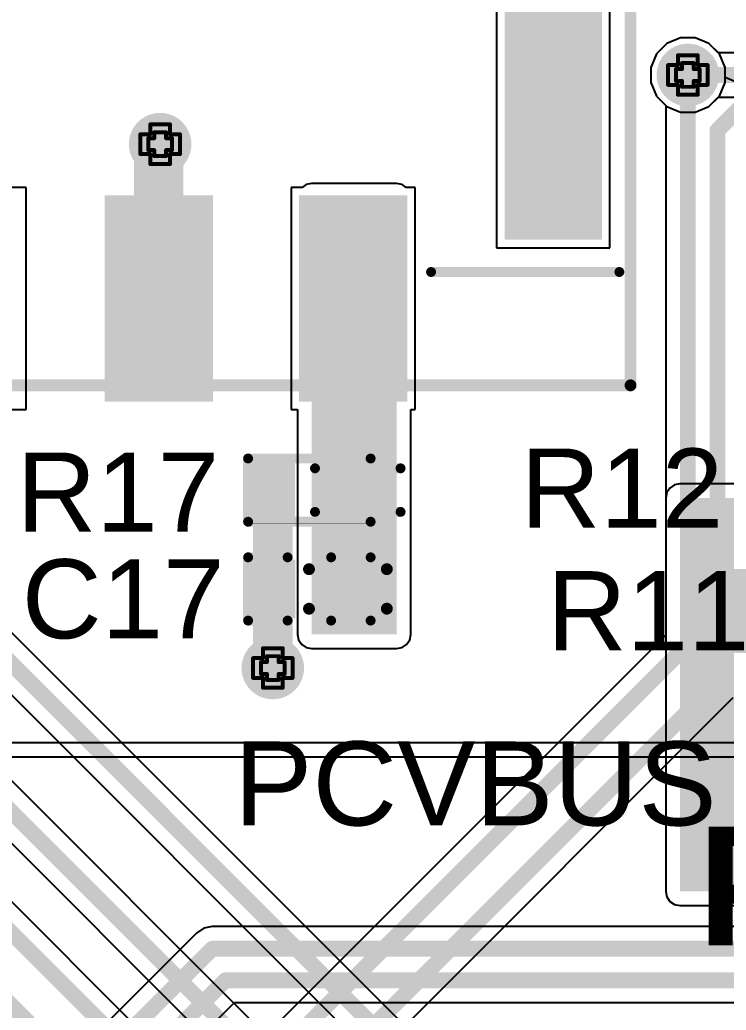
# Model space of a CAD drawing. Header units: inches. Extents: x -0.1 to 17.9, y -0.8 to 4.8.
# Drawn here: x 2.579 to 2.936, y 3.417 to 3.918 of the extents above; entities that cross this region are included whole.
import ezdxf

# ---------------------------------------------------------------- set-up
doc = ezdxf.new("R2010")
doc.units = ezdxf.units.IN
doc.header["$MEASUREMENT"] = 0
for name, color, linetype in [('Bottom Layer 1', 5, 'Continuous'), ('Bottom Solder', 6, 'Continuous'), ('Drill Drawing', 1, 'Continuous'), ('GND+Signal', 16, 'Continuous'), ('Pad Holes', 156, 'Continuous'), ('PWR+Signal', 76, 'Continuous'), ('Top 3D Body', 56, 'Continuous'), ('Top Layer 1', 1, 'Continuous'), ('Top Overlay', 2, 'Continuous'), ('Top Paste', 8, 'Continuous'), ('Top Solder', 216, 'Continuous'), ('Via Holes', 16, 'Continuous')]:
    doc.layers.add(name, color=color, linetype=linetype)
doc.styles.add('Arial', font='', dxfattribs={"height": 0.2})
doc.styles.add('Arial_Bold', font='', dxfattribs={"height": 0.2})
doc.styles.get('Arial').set_extended_font_data('Arial')
doc.styles.get('Arial_Bold').set_extended_font_data('Arial', bold=True)

# ---------------------------------------------------------------- blocks, each defined once
blk = doc.blocks.new('R___0402_145')
at = {"layer": 'Top Layer 1'}
for points in [[(-0.0275, -0.0125), (-0.0275, 0.0125), (-0.0095, 0.0125), (-0.0095, -0.0125)], [(0.0095, -0.0125), (0.0095, 0.0125), (0.0275, 0.0125), (0.0275, -0.0125)]]:
    blk.add_hatch(color=1, dxfattribs=at).paths.add_polyline_path(points)
at = {"layer": 'Top Paste'}
for points in [[(-0.0275, -0.0125), (-0.0275, 0.0125), (-0.0095, 0.0125), (-0.0095, -0.0125)], [(0.0095, -0.0125), (0.0095, 0.0125), (0.0275, 0.0125), (0.0275, -0.0125)]]:
    blk.add_hatch(color=8, dxfattribs=at).paths.add_polyline_path(points)
at = {"layer": 'Top Solder'}
for points in [[(-0.02966, -0.01467), (-0.02966, 0.01467), (-0.00733, 0.01467), (-0.00733, -0.01467)], [(0.00734, -0.01467), (0.00734, 0.01467), (0.02967, 0.01467), (0.02967, -0.01467)]]:
    blk.add_hatch(color=216, dxfattribs=at).paths.add_polyline_path(points)
at = {"layer": 'Top Overlay'}
for points in [[(-0.031, -0.016, 0.005, 0.005, 0), (-0.031, 0.016, 0.005, 0.005, 0)], [(-0.031, 0.016, 0.005, 0.005, 0), (0.031, 0.016, 0.005, 0.005, 0)], [(0.031, -0.016, 0.005, 0.005, 0), (0.031, 0.016, 0.005, 0.005, 0)], [(-0.031, -0.016, 0.005, 0.005, 0), (0.031, -0.016, 0.005, 0.005, 0)], [(-0.032, -0.017, 0.000127, 0.000127, 0), (0.032, -0.017, 0.000127, 0.000127, 0)]]:
    blk.add_lwpolyline(points, format="xyseb", dxfattribs=at)
for points in [[(-0.03225, 0.016, 0.0025, 0.0025, 1), (-0.02975, 0.016, 0.0025, 0.0025, 1)], [(-0.03225, 0.016, 0.0025, 0.0025, 1), (-0.02975, 0.016, 0.0025, 0.0025, 1)], [(0.02975, 0.016, 0.0025, 0.0025, 1), (0.03225, 0.016, 0.0025, 0.0025, 1)], [(0.02975, 0.016, 0.0025, 0.0025, 1), (0.03225, 0.016, 0.0025, 0.0025, 1)], [(-0.03225, -0.016, 0.0025, 0.0025, 1), (-0.02975, -0.016, 0.0025, 0.0025, 1)], [(-0.03225, -0.016, 0.0025, 0.0025, 1), (-0.02975, -0.016, 0.0025, 0.0025, 1)], [(0.02975, -0.016, 0.0025, 0.0025, 1), (0.03225, -0.016, 0.0025, 0.0025, 1)], [(0.02975, -0.016, 0.0025, 0.0025, 1), (0.03225, -0.016, 0.0025, 0.0025, 1)], [(-0.03203, -0.017, 0.0000635, 0.0000635, 1), (-0.03197, -0.017, 0.0000635, 0.0000635, 1)], [(0.03197, -0.017, 0.0000635, 0.0000635, 1), (0.03203, -0.017, 0.0000635, 0.0000635, 1)]]:
    blk.add_lwpolyline(points, format="xyseb", close=True, dxfattribs=at)
blk = doc.blocks.new('1054301305_198')
at = {"layer": 'Top Layer 1'}
for points in [[(-0.20945, 0.14626), (-0.16063, 0.14626), (-0.16063, 0.04784), (-0.20945, 0.04784)], [(-0.11102, 0.14626), (-0.0622, 0.14626), (-0.0622, 0.04784), (-0.11102, 0.04784)], [(-0.30788, 0.06437), (-0.26457, 0.06437), (-0.26457, -0.25847), (-0.30788, -0.25847)]]:
    blk.add_hatch(color=1, dxfattribs=at).paths.add_polyline_path(points)
at = {"layer": 'Top Paste'}
for points in [[(-0.20945, 0.14626), (-0.16063, 0.14626), (-0.16063, 0.04784), (-0.20945, 0.04784)], [(-0.11102, 0.14626), (-0.0622, 0.14626), (-0.0622, 0.04784), (-0.11102, 0.04784)], [(-0.30788, 0.06437), (-0.26457, 0.06437), (-0.26457, -0.25847), (-0.30788, -0.25847)]]:
    blk.add_hatch(color=8, dxfattribs=at).paths.add_polyline_path(points)
at = {"layer": 'Top Solder'}
for points in [[(-0.21245, 0.14926), (-0.15763, 0.14926), (-0.15763, 0.04484), (-0.21245, 0.04484)], [(-0.11402, 0.14926), (-0.0592, 0.14926), (-0.0592, 0.04484), (-0.11402, 0.04484)], [(-0.31088, 0.06737), (-0.26157, 0.06737), (-0.26157, -0.26147), (-0.31088, -0.26147)]]:
    blk.add_hatch(color=216, dxfattribs=at).paths.add_polyline_path(points)
at = {"layer": 'Top Overlay'}
blk.add_lwpolyline([(-0.22441, 0.08366, 0.005, 0.005, 0), (-0.31969, 0.08366, 0.005, 0.005, 0)], format="xyseb", dxfattribs=at)
for points in [[(-0.32094, 0.08366, 0.0025, 0.0025, 1), (-0.31844, 0.08366, 0.0025, 0.0025, 1)], [(-0.22566, 0.08366, 0.0025, 0.0025, 1), (-0.22316, 0.08366, 0.0025, 0.0025, 1)]]:
    blk.add_lwpolyline(points, format="xyseb", close=True, dxfattribs=at)
blk = doc.blocks.new('C___0402_231')
at = {"layer": 'Top Layer 1'}
for points in [[(-0.0275, -0.0125), (-0.0275, 0.0125), (-0.0095, 0.0125), (-0.0095, -0.0125)], [(0.0095, -0.0125), (0.0095, 0.0125), (0.0275, 0.0125), (0.0275, -0.0125)]]:
    blk.add_hatch(color=1, dxfattribs=at).paths.add_polyline_path(points)
at = {"layer": 'Top Paste'}
for points in [[(-0.0275, -0.0125), (-0.0275, 0.0125), (-0.0095, 0.0125), (-0.0095, -0.0125)], [(0.0095, -0.0125), (0.0095, 0.0125), (0.0275, 0.0125), (0.0275, -0.0125)]]:
    blk.add_hatch(color=8, dxfattribs=at).paths.add_polyline_path(points)
at = {"layer": 'Top Solder'}
for points in [[(-0.02986, -0.01486), (-0.02986, 0.01486), (-0.00714, 0.01486), (-0.00714, -0.01486)], [(0.00714, -0.01486), (0.00714, 0.01486), (0.02986, 0.01486), (0.02986, -0.01486)]]:
    blk.add_hatch(color=216, dxfattribs=at).paths.add_polyline_path(points)
at = {"layer": 'Top Overlay'}
for points in [[(-0.031, 0.016, 0.005, 0.005, 0), (-0.011, 0.016, 0.005, 0.005, 0)], [(-0.031, -0.016, 0.005, 0.005, 0), (-0.031, 0.016, 0.005, 0.005, 0)], [(0.011, 0.016, 0.005, 0.005, 0), (0.031, 0.016, 0.005, 0.005, 0)], [(0.031, -0.016, 0.005, 0.005, 0), (0.031, 0.016, 0.005, 0.005, 0)], [(-0.031, -0.016, 0.005, 0.005, 0), (-0.011, -0.016, 0.005, 0.005, 0)], [(0.011, -0.016, 0.005, 0.005, 0), (0.031, -0.016, 0.005, 0.005, 0)]]:
    blk.add_lwpolyline(points, format="xyseb", dxfattribs=at)
for points in [[(-0.03225, 0.016, 0.0025, 0.0025, 1), (-0.02975, 0.016, 0.0025, 0.0025, 1)], [(-0.03225, 0.016, 0.0025, 0.0025, 1), (-0.02975, 0.016, 0.0025, 0.0025, 1)], [(-0.01225, 0.016, 0.0025, 0.0025, 1), (-0.00975, 0.016, 0.0025, 0.0025, 1)], [(0.00975, 0.016, 0.0025, 0.0025, 1), (0.01225, 0.016, 0.0025, 0.0025, 1)], [(0.02975, 0.016, 0.0025, 0.0025, 1), (0.03225, 0.016, 0.0025, 0.0025, 1)], [(0.02975, 0.016, 0.0025, 0.0025, 1), (0.03225, 0.016, 0.0025, 0.0025, 1)], [(-0.03225, -0.016, 0.0025, 0.0025, 1), (-0.02975, -0.016, 0.0025, 0.0025, 1)], [(-0.03225, -0.016, 0.0025, 0.0025, 1), (-0.02975, -0.016, 0.0025, 0.0025, 1)], [(-0.01225, -0.016, 0.0025, 0.0025, 1), (-0.00975, -0.016, 0.0025, 0.0025, 1)], [(0.00975, -0.016, 0.0025, 0.0025, 1), (0.01225, -0.016, 0.0025, 0.0025, 1)], [(0.02975, -0.016, 0.0025, 0.0025, 1), (0.03225, -0.016, 0.0025, 0.0025, 1)], [(0.02975, -0.016, 0.0025, 0.0025, 1), (0.03225, -0.016, 0.0025, 0.0025, 1)]]:
    blk.add_lwpolyline(points, format="xyseb", close=True, dxfattribs=at)

msp = doc.modelspace()

# ---------------------------------------------------------------- hatches: boundary and pattern name
at = {"layer": 'Bottom Layer 1'}
h = msp.add_hatch(color=5, dxfattribs=at)
edge = h.paths.add_edge_path()
edge.add_arc((2.917, 3.89), 0.01181, 0, 360)
h = msp.add_hatch(color=5, dxfattribs=at)
edge = h.paths.add_edge_path()
edge.add_arc((2.65, 3.855), 0.01181, 0, 360)
msp.add_hatch(color=5, dxfattribs=at).paths.add_polyline_path([(2.913, 3.477), (3.194, 3.477), (3.194, 3.676), (2.913, 3.676)])
h = msp.add_hatch(color=5, dxfattribs=at)
edge = h.paths.add_edge_path()
edge.add_arc((2.707, 3.59), 0.01181, 0, 360)
at = {"layer": 'Bottom Solder'}
h = msp.add_hatch(color=6, dxfattribs=at)
edge = h.paths.add_edge_path()
edge.add_arc((2.917, 3.89), 0.01581, 0, 360)
h = msp.add_hatch(color=6, dxfattribs=at)
edge = h.paths.add_edge_path()
edge.add_arc((2.65, 3.855), 0.01581, 0, 360)
h = msp.add_hatch(color=6, dxfattribs=at)
edge = h.paths.add_edge_path()
edge.add_arc((2.707, 3.59), 0.01581, 0, 360)
at = {"layer": 'GND+Signal'}
h = msp.add_hatch(color=16, dxfattribs=at)
edge = h.paths.add_edge_path()
edge.add_arc((2.917, 3.89), 0.01181, 0, 360)
h = msp.add_hatch(color=16, dxfattribs=at)
edge = h.paths.add_edge_path()
edge.add_arc((2.65, 3.855), 0.01181, 0, 360)
h = msp.add_hatch(color=16, dxfattribs=at)
edge = h.paths.add_edge_path()
edge.add_arc((2.707, 3.59), 0.01181, 0, 360)
at = {"layer": 'Pad Holes'}
h = msp.add_hatch(color=7, dxfattribs=at)
edge = h.paths.add_edge_path()
edge.add_arc((2.888, 3.733), 0.0015, 0, 360)
h = msp.add_hatch(color=7, dxfattribs=at)
edge = h.paths.add_edge_path()
edge.add_arc((2.888, 3.733), 0.0015, 0, 360)
h = msp.add_hatch(color=7, dxfattribs=at)
edge = h.paths.add_edge_path()
edge.add_arc((2.72835, 3.69102), 0.00125, 0, 360)
h = msp.add_hatch(color=7, dxfattribs=at)
edge = h.paths.add_edge_path()
edge.add_arc((2.77165, 3.69102), 0.00125, 0, 360)
h = msp.add_hatch(color=7, dxfattribs=at)
edge = h.paths.add_edge_path()
edge.add_arc((2.72835, 3.66898), 0.00125, 0, 360)
h = msp.add_hatch(color=7, dxfattribs=at)
edge = h.paths.add_edge_path()
edge.add_arc((2.77165, 3.66898), 0.00125, 0, 360)
h = msp.add_hatch(color=7, dxfattribs=at)
edge = h.paths.add_edge_path()
edge.add_arc((2.72531, 3.64), 0.0015, 0, 360)
h = msp.add_hatch(color=7, dxfattribs=at)
edge = h.paths.add_edge_path()
edge.add_arc((2.76469, 3.64), 0.0015, 0, 360)
h = msp.add_hatch(color=7, dxfattribs=at)
edge = h.paths.add_edge_path()
edge.add_arc((2.72531, 3.62), 0.0015, 0, 360)
h = msp.add_hatch(color=7, dxfattribs=at)
edge = h.paths.add_edge_path()
edge.add_arc((2.76469, 3.62), 0.0015, 0, 360)
at = {"layer": 'PWR+Signal'}
h = msp.add_hatch(color=76, dxfattribs=at)
edge = h.paths.add_edge_path()
edge.add_arc((2.917, 3.89), 0.01181, 0, 360)
h = msp.add_hatch(color=76, dxfattribs=at)
edge = h.paths.add_edge_path()
edge.add_arc((2.65, 3.855), 0.01181, 0, 360)
h = msp.add_hatch(color=76, dxfattribs=at)
edge = h.paths.add_edge_path()
edge.add_arc((2.707, 3.59), 0.01181, 0, 360)
at = {"layer": 'Top 3D Body'}
h = msp.add_hatch(color=56, dxfattribs=at)
edge = h.paths.add_edge_path()
edge.add_arc((2.888, 3.733), 0.0015, 0, 360)
h = msp.add_hatch(color=56, dxfattribs=at)
edge = h.paths.add_edge_path()
edge.add_arc((2.888, 3.733), 0.0015, 0, 360)
h = msp.add_hatch(color=56, dxfattribs=at)
edge = h.paths.add_edge_path()
edge.add_arc((2.72835, 3.69102), 0.00125, 0, 360)
h = msp.add_hatch(color=56, dxfattribs=at)
edge = h.paths.add_edge_path()
edge.add_arc((2.77165, 3.69102), 0.00125, 0, 360)
h = msp.add_hatch(color=56, dxfattribs=at)
edge = h.paths.add_edge_path()
edge.add_arc((2.72835, 3.66898), 0.00125, 0, 360)
h = msp.add_hatch(color=56, dxfattribs=at)
edge = h.paths.add_edge_path()
edge.add_arc((2.77165, 3.66898), 0.00125, 0, 360)
h = msp.add_hatch(color=56, dxfattribs=at)
edge = h.paths.add_edge_path()
edge.add_arc((2.72531, 3.64), 0.0015, 0, 360)
h = msp.add_hatch(color=56, dxfattribs=at)
edge = h.paths.add_edge_path()
edge.add_arc((2.76469, 3.64), 0.0015, 0, 360)
h = msp.add_hatch(color=56, dxfattribs=at)
edge = h.paths.add_edge_path()
edge.add_arc((2.72531, 3.62), 0.0015, 0, 360)
h = msp.add_hatch(color=56, dxfattribs=at)
edge = h.paths.add_edge_path()
edge.add_arc((2.76469, 3.62), 0.0015, 0, 360)
at = {"layer": 'Top Layer 1'}
h = msp.add_hatch(color=1, dxfattribs=at)
edge = h.paths.add_edge_path()
edge.add_arc((2.917, 3.89), 0.01181, 0, 360)
h = msp.add_hatch(color=1, dxfattribs=at)
edge = h.paths.add_edge_path()
edge.add_arc((2.65, 3.855), 0.01181, 0, 360)
msp.add_hatch(color=1, dxfattribs=at).paths.add_polyline_path([(2.72666, 3.607), (2.76966, 3.607), (2.76966, 3.828), (2.72666, 3.828)])
h = msp.add_hatch(color=1, dxfattribs=at)
edge = h.paths.add_edge_path()
edge.add_arc((2.707, 3.59), 0.01181, 0, 360)
at = {"layer": 'Top Solder'}
h = msp.add_hatch(color=216, dxfattribs=at)
edge = h.paths.add_edge_path()
edge.add_arc((2.65, 3.855), 0.01581, 0, 360)
h = msp.add_hatch(color=216, dxfattribs=at)
edge = h.paths.add_edge_path()
edge.add_arc((2.707, 3.59), 0.01581, 0, 360)
at = {"layer": 'Via Holes'}
h = msp.add_hatch(color=7, dxfattribs=at)
edge = h.paths.add_edge_path()
edge.add_arc((2.917, 3.89), 0.00591, 0, 360)
h = msp.add_hatch(color=7, dxfattribs=at)
edge = h.paths.add_edge_path()
edge.add_arc((2.65, 3.855), 0.00591, 0, 360)
h = msp.add_hatch(color=7, dxfattribs=at)
edge = h.paths.add_edge_path()
edge.add_arc((2.707, 3.59), 0.00591, 0, 360)

# ---------------------------------------------------------------- linework, layer by layer
at = {"layer": 'Bottom Layer 1'}
for p, q in [((2.91326, 3.90881), (2.90634, 3.90595)), ((2.92074, 3.90881), (2.91326, 3.90881)), ((2.92766, 3.90595), (2.92074, 3.90881)), ((2.90634, 3.90595), (2.90105, 3.90066)), ((2.93239, 3.90122), (2.92766, 3.90595)), ((2.90105, 3.90066), (2.89819, 3.89374)), ((3.10435, 3.90122), (2.93239, 3.90122)), ((2.89819, 3.89374), (2.89819, 3.88626)), ((2.89819, 3.88626), (2.90105, 3.87934)), ((2.90105, 3.87934), (2.90634, 3.87405)), ((2.92766, 3.87405), (2.93239, 3.87878)), ((2.93239, 3.87878), (3.109, 3.87878)), ((2.90634, 3.87405), (2.91326, 3.87119)), ((2.92074, 3.87119), (2.92766, 3.87405)), ((2.91326, 3.87119), (2.92074, 3.87119)), ((2.91027, 3.68259), (2.90795, 3.68105)), ((2.913, 3.68314), (2.91027, 3.68259)), ((3.194, 3.68314), (2.913, 3.68314)), ((2.90641, 3.67873), (2.90586, 3.676)), ((2.90795, 3.68105), (2.90641, 3.67873)), ((2.90586, 3.676), (2.90586, 3.477)), ((2.90586, 3.477), (2.90641, 3.47427)), ((2.90641, 3.47427), (2.90795, 3.47195)), ((2.90795, 3.47195), (2.91027, 3.47041)), ((2.91027, 3.47041), (2.913, 3.46986)), ((2.913, 3.46986), (3.19372, 3.46986)), ((2.67208, 3.45836), (2.66844, 3.45593)), ((2.67637, 3.45922), (2.67208, 3.45836)), ((3.19014, 3.45922), (2.67637, 3.45922)), ((2.66844, 3.45593), (2.57973, 3.36722)), ((2.66844, 3.45593), (2.66844, 3.45593)), ((2.59893, 3.33207), (2.68765, 3.42078)), ((2.68765, 3.42078), (3.19304, 3.42078))]:
    msp.add_line(p, q, dxfattribs=at)
for points in [[(2.917, 3.89, 0.008, 0.008, 0), (3.109, 3.89, 0.008, 0.008, 0)], [(2.58437, 3.356, 0.008, 0.008, 0), (2.67637, 3.448, 0.008, 0.008, 0)], [(2.67637, 3.448, 0.008, 0.008, 0), (3.19479, 3.448, 0.008, 0.008, 0)], [(2.591, 3.34, 0.008, 0.008, 0), (2.683, 3.432, 0.008, 0.008, 0)], [(2.683, 3.432, 0.008, 0.008, 0), (3.2, 3.432, 0.008, 0.008, 0)]]:
    msp.add_lwpolyline(points, format="xyseb", dxfattribs=at)
for points in [[(2.915, 3.89, 0.004, 0.004, 1), (2.919, 3.89, 0.004, 0.004, 1)], [(2.67437, 3.448, 0.004, 0.004, 1), (2.67837, 3.448, 0.004, 0.004, 1)], [(2.67437, 3.448, 0.004, 0.004, 1), (2.67837, 3.448, 0.004, 0.004, 1)], [(2.681, 3.432, 0.004, 0.004, 1), (2.685, 3.432, 0.004, 0.004, 1)], [(2.681, 3.432, 0.004, 0.004, 1), (2.685, 3.432, 0.004, 0.004, 1)]]:
    msp.add_lwpolyline(points, format="xyseb", close=True, dxfattribs=at)
at = {"layer": 'Drill Drawing'}
for points in [[(2.912, 3.895, 0.002, 0.002, 0), (2.912, 3.9, 0.002, 0.002, 0)], [(2.912, 3.9, 0.002, 0.002, 0), (2.922, 3.9, 0.002, 0.002, 0)], [(2.922, 3.895, 0.002, 0.002, 0), (2.922, 3.9, 0.002, 0.002, 0)], [(2.907, 3.885, 0.002, 0.002, 0), (2.907, 3.895, 0.002, 0.002, 0)], [(2.907, 3.895, 0.002, 0.002, 0), (2.912, 3.895, 0.002, 0.002, 0)], [(2.911, 3.887, 0.002, 0.002, 0), (2.911, 3.893, 0.002, 0.002, 0)], [(2.911, 3.893, 0.002, 0.002, 0), (2.914, 3.893, 0.002, 0.002, 0)], [(2.914, 3.893, 0.002, 0.002, 0), (2.914, 3.896, 0.002, 0.002, 0)], [(2.914, 3.896, 0.002, 0.002, 0), (2.92, 3.896, 0.002, 0.002, 0)], [(2.92, 3.893, 0.002, 0.002, 0), (2.92, 3.896, 0.002, 0.002, 0)], [(2.92, 3.893, 0.002, 0.002, 0), (2.923, 3.893, 0.002, 0.002, 0)], [(2.922, 3.895, 0.002, 0.002, 0), (2.927, 3.895, 0.002, 0.002, 0)], [(2.923, 3.887, 0.002, 0.002, 0), (2.923, 3.893, 0.002, 0.002, 0)], [(2.927, 3.885, 0.002, 0.002, 0), (2.927, 3.895, 0.002, 0.002, 0)], [(2.911, 3.887, 0.002, 0.002, 0), (2.914, 3.887, 0.002, 0.002, 0)], [(2.914, 3.884, 0.002, 0.002, 0), (2.914, 3.887, 0.002, 0.002, 0)], [(2.92, 3.887, 0.002, 0.002, 0), (2.923, 3.887, 0.002, 0.002, 0)], [(2.92, 3.884, 0.002, 0.002, 0), (2.92, 3.887, 0.002, 0.002, 0)], [(2.907, 3.885, 0.002, 0.002, 0), (2.912, 3.885, 0.002, 0.002, 0)], [(2.912, 3.88, 0.002, 0.002, 0), (2.912, 3.885, 0.002, 0.002, 0)], [(2.914, 3.884, 0.002, 0.002, 0), (2.92, 3.884, 0.002, 0.002, 0)], [(2.922, 3.885, 0.002, 0.002, 0), (2.927, 3.885, 0.002, 0.002, 0)], [(2.922, 3.88, 0.002, 0.002, 0), (2.922, 3.885, 0.002, 0.002, 0)], [(2.912, 3.88, 0.002, 0.002, 0), (2.922, 3.88, 0.002, 0.002, 0)], [(2.645, 3.86, 0.002, 0.002, 0), (2.645, 3.865, 0.002, 0.002, 0)], [(2.645, 3.865, 0.002, 0.002, 0), (2.655, 3.865, 0.002, 0.002, 0)], [(2.655, 3.86, 0.002, 0.002, 0), (2.655, 3.865, 0.002, 0.002, 0)], [(2.64, 3.85, 0.002, 0.002, 0), (2.64, 3.86, 0.002, 0.002, 0)], [(2.64, 3.86, 0.002, 0.002, 0), (2.645, 3.86, 0.002, 0.002, 0)], [(2.644, 3.852, 0.002, 0.002, 0), (2.644, 3.858, 0.002, 0.002, 0)], [(2.644, 3.858, 0.002, 0.002, 0), (2.647, 3.858, 0.002, 0.002, 0)], [(2.647, 3.858, 0.002, 0.002, 0), (2.647, 3.861, 0.002, 0.002, 0)], [(2.647, 3.861, 0.002, 0.002, 0), (2.653, 3.861, 0.002, 0.002, 0)], [(2.653, 3.858, 0.002, 0.002, 0), (2.653, 3.861, 0.002, 0.002, 0)], [(2.653, 3.858, 0.002, 0.002, 0), (2.656, 3.858, 0.002, 0.002, 0)], [(2.655, 3.86, 0.002, 0.002, 0), (2.66, 3.86, 0.002, 0.002, 0)], [(2.656, 3.852, 0.002, 0.002, 0), (2.656, 3.858, 0.002, 0.002, 0)], [(2.66, 3.85, 0.002, 0.002, 0), (2.66, 3.86, 0.002, 0.002, 0)], [(2.644, 3.852, 0.002, 0.002, 0), (2.647, 3.852, 0.002, 0.002, 0)], [(2.647, 3.849, 0.002, 0.002, 0), (2.647, 3.852, 0.002, 0.002, 0)], [(2.653, 3.852, 0.002, 0.002, 0), (2.656, 3.852, 0.002, 0.002, 0)], [(2.653, 3.849, 0.002, 0.002, 0), (2.653, 3.852, 0.002, 0.002, 0)], [(2.64, 3.85, 0.002, 0.002, 0), (2.645, 3.85, 0.002, 0.002, 0)], [(2.645, 3.845, 0.002, 0.002, 0), (2.645, 3.85, 0.002, 0.002, 0)], [(2.647, 3.849, 0.002, 0.002, 0), (2.653, 3.849, 0.002, 0.002, 0)], [(2.655, 3.85, 0.002, 0.002, 0), (2.66, 3.85, 0.002, 0.002, 0)], [(2.655, 3.845, 0.002, 0.002, 0), (2.655, 3.85, 0.002, 0.002, 0)], [(2.645, 3.845, 0.002, 0.002, 0), (2.655, 3.845, 0.002, 0.002, 0)], [(2.702, 3.595, 0.002, 0.002, 0), (2.702, 3.6, 0.002, 0.002, 0)], [(2.702, 3.6, 0.002, 0.002, 0), (2.712, 3.6, 0.002, 0.002, 0)], [(2.712, 3.595, 0.002, 0.002, 0), (2.712, 3.6, 0.002, 0.002, 0)], [(2.697, 3.585, 0.002, 0.002, 0), (2.697, 3.595, 0.002, 0.002, 0)], [(2.697, 3.595, 0.002, 0.002, 0), (2.702, 3.595, 0.002, 0.002, 0)], [(2.701, 3.587, 0.002, 0.002, 0), (2.701, 3.593, 0.002, 0.002, 0)], [(2.701, 3.593, 0.002, 0.002, 0), (2.704, 3.593, 0.002, 0.002, 0)], [(2.704, 3.593, 0.002, 0.002, 0), (2.704, 3.596, 0.002, 0.002, 0)], [(2.704, 3.596, 0.002, 0.002, 0), (2.71, 3.596, 0.002, 0.002, 0)], [(2.71, 3.593, 0.002, 0.002, 0), (2.71, 3.596, 0.002, 0.002, 0)], [(2.71, 3.593, 0.002, 0.002, 0), (2.713, 3.593, 0.002, 0.002, 0)], [(2.712, 3.595, 0.002, 0.002, 0), (2.717, 3.595, 0.002, 0.002, 0)], [(2.713, 3.587, 0.002, 0.002, 0), (2.713, 3.593, 0.002, 0.002, 0)], [(2.717, 3.585, 0.002, 0.002, 0), (2.717, 3.595, 0.002, 0.002, 0)], [(2.701, 3.587, 0.002, 0.002, 0), (2.704, 3.587, 0.002, 0.002, 0)], [(2.704, 3.584, 0.002, 0.002, 0), (2.704, 3.587, 0.002, 0.002, 0)], [(2.71, 3.587, 0.002, 0.002, 0), (2.713, 3.587, 0.002, 0.002, 0)], [(2.71, 3.584, 0.002, 0.002, 0), (2.71, 3.587, 0.002, 0.002, 0)], [(2.697, 3.585, 0.002, 0.002, 0), (2.702, 3.585, 0.002, 0.002, 0)], [(2.702, 3.58, 0.002, 0.002, 0), (2.702, 3.585, 0.002, 0.002, 0)], [(2.704, 3.584, 0.002, 0.002, 0), (2.71, 3.584, 0.002, 0.002, 0)], [(2.712, 3.585, 0.002, 0.002, 0), (2.717, 3.585, 0.002, 0.002, 0)], [(2.712, 3.58, 0.002, 0.002, 0), (2.712, 3.585, 0.002, 0.002, 0)], [(2.702, 3.58, 0.002, 0.002, 0), (2.712, 3.58, 0.002, 0.002, 0)]]:
    msp.add_lwpolyline(points, format="xyseb", dxfattribs=at)
for points in [[(2.9115, 3.9, 0.001, 0.001, 1), (2.9125, 3.9, 0.001, 0.001, 1)], [(2.9115, 3.9, 0.001, 0.001, 1), (2.9125, 3.9, 0.001, 0.001, 1)], [(2.9215, 3.9, 0.001, 0.001, 1), (2.9225, 3.9, 0.001, 0.001, 1)], [(2.9215, 3.9, 0.001, 0.001, 1), (2.9225, 3.9, 0.001, 0.001, 1)], [(2.9065, 3.895, 0.001, 0.001, 1), (2.9075, 3.895, 0.001, 0.001, 1)], [(2.9065, 3.895, 0.001, 0.001, 1), (2.9075, 3.895, 0.001, 0.001, 1)], [(2.9105, 3.893, 0.001, 0.001, 1), (2.9115, 3.893, 0.001, 0.001, 1)], [(2.9105, 3.893, 0.001, 0.001, 1), (2.9115, 3.893, 0.001, 0.001, 1)], [(2.9115, 3.895, 0.001, 0.001, 1), (2.9125, 3.895, 0.001, 0.001, 1)], [(2.9115, 3.895, 0.001, 0.001, 1), (2.9125, 3.895, 0.001, 0.001, 1)], [(2.9135, 3.896, 0.001, 0.001, 1), (2.9145, 3.896, 0.001, 0.001, 1)], [(2.9135, 3.896, 0.001, 0.001, 1), (2.9145, 3.896, 0.001, 0.001, 1)], [(2.9135, 3.893, 0.001, 0.001, 1), (2.9145, 3.893, 0.001, 0.001, 1)], [(2.9135, 3.893, 0.001, 0.001, 1), (2.9145, 3.893, 0.001, 0.001, 1)], [(2.9195, 3.896, 0.001, 0.001, 1), (2.9205, 3.896, 0.001, 0.001, 1)], [(2.9195, 3.896, 0.001, 0.001, 1), (2.9205, 3.896, 0.001, 0.001, 1)], [(2.9195, 3.893, 0.001, 0.001, 1), (2.9205, 3.893, 0.001, 0.001, 1)], [(2.9195, 3.893, 0.001, 0.001, 1), (2.9205, 3.893, 0.001, 0.001, 1)], [(2.9215, 3.895, 0.001, 0.001, 1), (2.9225, 3.895, 0.001, 0.001, 1)], [(2.9215, 3.895, 0.001, 0.001, 1), (2.9225, 3.895, 0.001, 0.001, 1)], [(2.9225, 3.893, 0.001, 0.001, 1), (2.9235, 3.893, 0.001, 0.001, 1)], [(2.9225, 3.893, 0.001, 0.001, 1), (2.9235, 3.893, 0.001, 0.001, 1)], [(2.9265, 3.895, 0.001, 0.001, 1), (2.9275, 3.895, 0.001, 0.001, 1)], [(2.9265, 3.895, 0.001, 0.001, 1), (2.9275, 3.895, 0.001, 0.001, 1)], [(2.9105, 3.887, 0.001, 0.001, 1), (2.9115, 3.887, 0.001, 0.001, 1)], [(2.9105, 3.887, 0.001, 0.001, 1), (2.9115, 3.887, 0.001, 0.001, 1)], [(2.9135, 3.887, 0.001, 0.001, 1), (2.9145, 3.887, 0.001, 0.001, 1)], [(2.9135, 3.887, 0.001, 0.001, 1), (2.9145, 3.887, 0.001, 0.001, 1)], [(2.9195, 3.887, 0.001, 0.001, 1), (2.9205, 3.887, 0.001, 0.001, 1)], [(2.9195, 3.887, 0.001, 0.001, 1), (2.9205, 3.887, 0.001, 0.001, 1)], [(2.9225, 3.887, 0.001, 0.001, 1), (2.9235, 3.887, 0.001, 0.001, 1)], [(2.9225, 3.887, 0.001, 0.001, 1), (2.9235, 3.887, 0.001, 0.001, 1)], [(2.9065, 3.885, 0.001, 0.001, 1), (2.9075, 3.885, 0.001, 0.001, 1)], [(2.9065, 3.885, 0.001, 0.001, 1), (2.9075, 3.885, 0.001, 0.001, 1)], [(2.9115, 3.885, 0.001, 0.001, 1), (2.9125, 3.885, 0.001, 0.001, 1)], [(2.9115, 3.885, 0.001, 0.001, 1), (2.9125, 3.885, 0.001, 0.001, 1)], [(2.9135, 3.884, 0.001, 0.001, 1), (2.9145, 3.884, 0.001, 0.001, 1)], [(2.9135, 3.884, 0.001, 0.001, 1), (2.9145, 3.884, 0.001, 0.001, 1)], [(2.9195, 3.884, 0.001, 0.001, 1), (2.9205, 3.884, 0.001, 0.001, 1)], [(2.9195, 3.884, 0.001, 0.001, 1), (2.9205, 3.884, 0.001, 0.001, 1)], [(2.9215, 3.885, 0.001, 0.001, 1), (2.9225, 3.885, 0.001, 0.001, 1)], [(2.9215, 3.885, 0.001, 0.001, 1), (2.9225, 3.885, 0.001, 0.001, 1)], [(2.9265, 3.885, 0.001, 0.001, 1), (2.9275, 3.885, 0.001, 0.001, 1)], [(2.9265, 3.885, 0.001, 0.001, 1), (2.9275, 3.885, 0.001, 0.001, 1)], [(2.9115, 3.88, 0.001, 0.001, 1), (2.9125, 3.88, 0.001, 0.001, 1)], [(2.9115, 3.88, 0.001, 0.001, 1), (2.9125, 3.88, 0.001, 0.001, 1)], [(2.9215, 3.88, 0.001, 0.001, 1), (2.9225, 3.88, 0.001, 0.001, 1)], [(2.9215, 3.88, 0.001, 0.001, 1), (2.9225, 3.88, 0.001, 0.001, 1)], [(2.6445, 3.865, 0.001, 0.001, 1), (2.6455, 3.865, 0.001, 0.001, 1)], [(2.6445, 3.865, 0.001, 0.001, 1), (2.6455, 3.865, 0.001, 0.001, 1)], [(2.6545, 3.865, 0.001, 0.001, 1), (2.6555, 3.865, 0.001, 0.001, 1)], [(2.6545, 3.865, 0.001, 0.001, 1), (2.6555, 3.865, 0.001, 0.001, 1)], [(2.6395, 3.86, 0.001, 0.001, 1), (2.6405, 3.86, 0.001, 0.001, 1)], [(2.6395, 3.86, 0.001, 0.001, 1), (2.6405, 3.86, 0.001, 0.001, 1)], [(2.6435, 3.858, 0.001, 0.001, 1), (2.6445, 3.858, 0.001, 0.001, 1)], [(2.6435, 3.858, 0.001, 0.001, 1), (2.6445, 3.858, 0.001, 0.001, 1)], [(2.6445, 3.86, 0.001, 0.001, 1), (2.6455, 3.86, 0.001, 0.001, 1)], [(2.6445, 3.86, 0.001, 0.001, 1), (2.6455, 3.86, 0.001, 0.001, 1)], [(2.6465, 3.861, 0.001, 0.001, 1), (2.6475, 3.861, 0.001, 0.001, 1)], [(2.6465, 3.861, 0.001, 0.001, 1), (2.6475, 3.861, 0.001, 0.001, 1)], [(2.6465, 3.858, 0.001, 0.001, 1), (2.6475, 3.858, 0.001, 0.001, 1)], [(2.6465, 3.858, 0.001, 0.001, 1), (2.6475, 3.858, 0.001, 0.001, 1)], [(2.6525, 3.861, 0.001, 0.001, 1), (2.6535, 3.861, 0.001, 0.001, 1)], [(2.6525, 3.861, 0.001, 0.001, 1), (2.6535, 3.861, 0.001, 0.001, 1)], [(2.6525, 3.858, 0.001, 0.001, 1), (2.6535, 3.858, 0.001, 0.001, 1)], [(2.6525, 3.858, 0.001, 0.001, 1), (2.6535, 3.858, 0.001, 0.001, 1)], [(2.6545, 3.86, 0.001, 0.001, 1), (2.6555, 3.86, 0.001, 0.001, 1)], [(2.6545, 3.86, 0.001, 0.001, 1), (2.6555, 3.86, 0.001, 0.001, 1)], [(2.6555, 3.858, 0.001, 0.001, 1), (2.6565, 3.858, 0.001, 0.001, 1)], [(2.6555, 3.858, 0.001, 0.001, 1), (2.6565, 3.858, 0.001, 0.001, 1)], [(2.6595, 3.86, 0.001, 0.001, 1), (2.6605, 3.86, 0.001, 0.001, 1)], [(2.6595, 3.86, 0.001, 0.001, 1), (2.6605, 3.86, 0.001, 0.001, 1)], [(2.6435, 3.852, 0.001, 0.001, 1), (2.6445, 3.852, 0.001, 0.001, 1)], [(2.6435, 3.852, 0.001, 0.001, 1), (2.6445, 3.852, 0.001, 0.001, 1)], [(2.6465, 3.852, 0.001, 0.001, 1), (2.6475, 3.852, 0.001, 0.001, 1)], [(2.6465, 3.852, 0.001, 0.001, 1), (2.6475, 3.852, 0.001, 0.001, 1)], [(2.6525, 3.852, 0.001, 0.001, 1), (2.6535, 3.852, 0.001, 0.001, 1)], [(2.6525, 3.852, 0.001, 0.001, 1), (2.6535, 3.852, 0.001, 0.001, 1)], [(2.6555, 3.852, 0.001, 0.001, 1), (2.6565, 3.852, 0.001, 0.001, 1)], [(2.6555, 3.852, 0.001, 0.001, 1), (2.6565, 3.852, 0.001, 0.001, 1)], [(2.6395, 3.85, 0.001, 0.001, 1), (2.6405, 3.85, 0.001, 0.001, 1)], [(2.6395, 3.85, 0.001, 0.001, 1), (2.6405, 3.85, 0.001, 0.001, 1)], [(2.6445, 3.85, 0.001, 0.001, 1), (2.6455, 3.85, 0.001, 0.001, 1)], [(2.6445, 3.85, 0.001, 0.001, 1), (2.6455, 3.85, 0.001, 0.001, 1)], [(2.6465, 3.849, 0.001, 0.001, 1), (2.6475, 3.849, 0.001, 0.001, 1)], [(2.6465, 3.849, 0.001, 0.001, 1), (2.6475, 3.849, 0.001, 0.001, 1)], [(2.6525, 3.849, 0.001, 0.001, 1), (2.6535, 3.849, 0.001, 0.001, 1)], [(2.6525, 3.849, 0.001, 0.001, 1), (2.6535, 3.849, 0.001, 0.001, 1)], [(2.6545, 3.85, 0.001, 0.001, 1), (2.6555, 3.85, 0.001, 0.001, 1)], [(2.6545, 3.85, 0.001, 0.001, 1), (2.6555, 3.85, 0.001, 0.001, 1)], [(2.6595, 3.85, 0.001, 0.001, 1), (2.6605, 3.85, 0.001, 0.001, 1)], [(2.6595, 3.85, 0.001, 0.001, 1), (2.6605, 3.85, 0.001, 0.001, 1)], [(2.6445, 3.845, 0.001, 0.001, 1), (2.6455, 3.845, 0.001, 0.001, 1)], [(2.6445, 3.845, 0.001, 0.001, 1), (2.6455, 3.845, 0.001, 0.001, 1)], [(2.6545, 3.845, 0.001, 0.001, 1), (2.6555, 3.845, 0.001, 0.001, 1)], [(2.6545, 3.845, 0.001, 0.001, 1), (2.6555, 3.845, 0.001, 0.001, 1)], [(2.7015, 3.6, 0.001, 0.001, 1), (2.7025, 3.6, 0.001, 0.001, 1)], [(2.7015, 3.6, 0.001, 0.001, 1), (2.7025, 3.6, 0.001, 0.001, 1)], [(2.7115, 3.6, 0.001, 0.001, 1), (2.7125, 3.6, 0.001, 0.001, 1)], [(2.7115, 3.6, 0.001, 0.001, 1), (2.7125, 3.6, 0.001, 0.001, 1)], [(2.6965, 3.595, 0.001, 0.001, 1), (2.6975, 3.595, 0.001, 0.001, 1)], [(2.6965, 3.595, 0.001, 0.001, 1), (2.6975, 3.595, 0.001, 0.001, 1)], [(2.7005, 3.593, 0.001, 0.001, 1), (2.7015, 3.593, 0.001, 0.001, 1)], [(2.7005, 3.593, 0.001, 0.001, 1), (2.7015, 3.593, 0.001, 0.001, 1)], [(2.7015, 3.595, 0.001, 0.001, 1), (2.7025, 3.595, 0.001, 0.001, 1)], [(2.7015, 3.595, 0.001, 0.001, 1), (2.7025, 3.595, 0.001, 0.001, 1)], [(2.7035, 3.596, 0.001, 0.001, 1), (2.7045, 3.596, 0.001, 0.001, 1)], [(2.7035, 3.596, 0.001, 0.001, 1), (2.7045, 3.596, 0.001, 0.001, 1)], [(2.7035, 3.593, 0.001, 0.001, 1), (2.7045, 3.593, 0.001, 0.001, 1)], [(2.7035, 3.593, 0.001, 0.001, 1), (2.7045, 3.593, 0.001, 0.001, 1)], [(2.7095, 3.596, 0.001, 0.001, 1), (2.7105, 3.596, 0.001, 0.001, 1)], [(2.7095, 3.596, 0.001, 0.001, 1), (2.7105, 3.596, 0.001, 0.001, 1)], [(2.7095, 3.593, 0.001, 0.001, 1), (2.7105, 3.593, 0.001, 0.001, 1)], [(2.7095, 3.593, 0.001, 0.001, 1), (2.7105, 3.593, 0.001, 0.001, 1)], [(2.7115, 3.595, 0.001, 0.001, 1), (2.7125, 3.595, 0.001, 0.001, 1)], [(2.7115, 3.595, 0.001, 0.001, 1), (2.7125, 3.595, 0.001, 0.001, 1)], [(2.7125, 3.593, 0.001, 0.001, 1), (2.7135, 3.593, 0.001, 0.001, 1)], [(2.7125, 3.593, 0.001, 0.001, 1), (2.7135, 3.593, 0.001, 0.001, 1)], [(2.7165, 3.595, 0.001, 0.001, 1), (2.7175, 3.595, 0.001, 0.001, 1)], [(2.7165, 3.595, 0.001, 0.001, 1), (2.7175, 3.595, 0.001, 0.001, 1)], [(2.7005, 3.587, 0.001, 0.001, 1), (2.7015, 3.587, 0.001, 0.001, 1)], [(2.7005, 3.587, 0.001, 0.001, 1), (2.7015, 3.587, 0.001, 0.001, 1)], [(2.7035, 3.587, 0.001, 0.001, 1), (2.7045, 3.587, 0.001, 0.001, 1)], [(2.7035, 3.587, 0.001, 0.001, 1), (2.7045, 3.587, 0.001, 0.001, 1)], [(2.7095, 3.587, 0.001, 0.001, 1), (2.7105, 3.587, 0.001, 0.001, 1)], [(2.7095, 3.587, 0.001, 0.001, 1), (2.7105, 3.587, 0.001, 0.001, 1)], [(2.7125, 3.587, 0.001, 0.001, 1), (2.7135, 3.587, 0.001, 0.001, 1)], [(2.7125, 3.587, 0.001, 0.001, 1), (2.7135, 3.587, 0.001, 0.001, 1)], [(2.6965, 3.585, 0.001, 0.001, 1), (2.6975, 3.585, 0.001, 0.001, 1)], [(2.6965, 3.585, 0.001, 0.001, 1), (2.6975, 3.585, 0.001, 0.001, 1)], [(2.7015, 3.585, 0.001, 0.001, 1), (2.7025, 3.585, 0.001, 0.001, 1)], [(2.7015, 3.585, 0.001, 0.001, 1), (2.7025, 3.585, 0.001, 0.001, 1)], [(2.7035, 3.584, 0.001, 0.001, 1), (2.7045, 3.584, 0.001, 0.001, 1)], [(2.7035, 3.584, 0.001, 0.001, 1), (2.7045, 3.584, 0.001, 0.001, 1)], [(2.7095, 3.584, 0.001, 0.001, 1), (2.7105, 3.584, 0.001, 0.001, 1)], [(2.7095, 3.584, 0.001, 0.001, 1), (2.7105, 3.584, 0.001, 0.001, 1)], [(2.7115, 3.585, 0.001, 0.001, 1), (2.7125, 3.585, 0.001, 0.001, 1)], [(2.7115, 3.585, 0.001, 0.001, 1), (2.7125, 3.585, 0.001, 0.001, 1)], [(2.7165, 3.585, 0.001, 0.001, 1), (2.7175, 3.585, 0.001, 0.001, 1)], [(2.7165, 3.585, 0.001, 0.001, 1), (2.7175, 3.585, 0.001, 0.001, 1)], [(2.7015, 3.58, 0.001, 0.001, 1), (2.7025, 3.58, 0.001, 0.001, 1)], [(2.7015, 3.58, 0.001, 0.001, 1), (2.7025, 3.58, 0.001, 0.001, 1)], [(2.7115, 3.58, 0.001, 0.001, 1), (2.7125, 3.58, 0.001, 0.001, 1)], [(2.7115, 3.58, 0.001, 0.001, 1), (2.7125, 3.58, 0.001, 0.001, 1)]]:
    msp.add_lwpolyline(points, format="xyseb", close=True, dxfattribs=at)
at = {"layer": 'GND+Signal'}
for p, q in [((2.91326, 3.90881), (2.90634, 3.90595)), ((2.92074, 3.90881), (2.91326, 3.90881)), ((2.92766, 3.90595), (2.92074, 3.90881)), ((2.90634, 3.90595), (2.90105, 3.90066)), ((2.93295, 3.90066), (2.92766, 3.90595)), ((2.90105, 3.90066), (2.89819, 3.89374)), ((2.93581, 3.89374), (2.93295, 3.90066)), ((2.89819, 3.89374), (2.89819, 3.88626)), ((2.93581, 3.88626), (2.93581, 3.89374)), ((2.89819, 3.88626), (2.90105, 3.87934)), ((2.93295, 3.87934), (2.93581, 3.88626)), ((2.90105, 3.87934), (2.90634, 3.87405)), ((2.92766, 3.87405), (2.93295, 3.87934)), ((2.90634, 3.87405), (2.91326, 3.87119)), ((2.92074, 3.87119), (2.92766, 3.87405)), ((2.91326, 3.87119), (2.92074, 3.87119)), ((2.83517, 3.2727), (2.49581, 3.61205)), ((2.85893, 3.32393), (2.57081, 3.61205)), ((2.79993, 3.2467), (2.4537, 3.59293)), ((2.47995, 3.59619), (2.82177, 3.25437)), ((2.55495, 3.59619), (2.83978, 3.31135))]:
    msp.add_line(p, q, dxfattribs=at)
for points in [[(2.477, 3.615, 0.008, 0.008, 0), (2.83299, 3.25901, 0.008, 0.008, 0)], [(2.552, 3.615, 0.008, 0.008, 0), (2.851, 3.316, 0.008, 0.008, 0)], [(2.44577, 3.585, 0.008, 0.008, 0), (2.792, 3.23877, 0.008, 0.008, 0)], [(2.433, 3.561, 0.008, 0.008, 0), (2.766, 3.228, 0.008, 0.008, 0)]]:
    msp.add_lwpolyline(points, format="xyseb", dxfattribs=at)
at = {"layer": 'PWR+Signal'}
for p, q in [((2.91326, 3.90881), (2.90634, 3.90595)), ((2.92074, 3.90881), (2.91326, 3.90881)), ((2.92766, 3.90595), (2.92074, 3.90881)), ((2.90634, 3.90595), (2.90105, 3.90066)), ((2.93295, 3.90066), (2.92766, 3.90595)), ((2.90105, 3.90066), (2.89819, 3.89374)), ((2.93581, 3.89374), (2.93295, 3.90066)), ((2.89819, 3.89374), (2.89819, 3.88626)), ((2.93581, 3.88626), (2.93581, 3.89374)), ((2.89819, 3.88626), (2.90105, 3.87934)), ((2.93295, 3.87934), (2.93581, 3.88626)), ((2.90105, 3.87934), (2.90634, 3.87405)), ((2.92766, 3.87405), (2.93295, 3.87934)), ((2.90634, 3.87405), (2.91326, 3.87119)), ((2.92074, 3.87119), (2.92766, 3.87405)), ((2.91326, 3.87119), (2.92074, 3.87119)), ((2.96957, 3.55214), (2.2278, 3.55214)), ((2.2278, 3.545), (2.96957, 3.545))]:
    msp.add_line(p, q, dxfattribs=at)
at = {"layer": 'Top 3D Body'}
for points in [[(2.888, 3.733, 0.006, 0.006, 0), (2.888, 4.183, 0.006, 0.006, 0)], [(2.249, 3.733, 0.006, 0.006, 0), (2.888, 3.733, 0.006, 0.006, 0)], [(2.72835, 3.69102, 0.005, 0.005, 0), (2.77165, 3.69102, 0.005, 0.005, 0)], [(2.72835, 3.66898, 0.005, 0.005, 0), (2.77165, 3.66898, 0.005, 0.005, 0)], [(2.72531, 3.64, 0.006, 0.006, 0), (2.76469, 3.64, 0.006, 0.006, 0)], [(2.72531, 3.62, 0.006, 0.006, 0), (2.76469, 3.62, 0.006, 0.006, 0)]]:
    msp.add_lwpolyline(points, format="xyseb", dxfattribs=at)
for points in [[(2.8865, 3.733, 0.003, 0.003, 1), (2.8895, 3.733, 0.003, 0.003, 1)], [(2.8865, 3.733, 0.003, 0.003, 1), (2.8895, 3.733, 0.003, 0.003, 1)], [(2.7271, 3.69102, 0.0025, 0.0025, 1), (2.7296, 3.69102, 0.0025, 0.0025, 1)], [(2.7704, 3.69102, 0.0025, 0.0025, 1), (2.7729, 3.69102, 0.0025, 0.0025, 1)], [(2.7271, 3.66898, 0.0025, 0.0025, 1), (2.7296, 3.66898, 0.0025, 0.0025, 1)], [(2.7704, 3.66898, 0.0025, 0.0025, 1), (2.7729, 3.66898, 0.0025, 0.0025, 1)], [(2.72381, 3.64, 0.003, 0.003, 1), (2.72681, 3.64, 0.003, 0.003, 1)], [(2.76319, 3.64, 0.003, 0.003, 1), (2.76619, 3.64, 0.003, 0.003, 1)], [(2.72381, 3.62, 0.003, 0.003, 1), (2.72681, 3.62, 0.003, 0.003, 1)], [(2.76319, 3.62, 0.003, 0.003, 1), (2.76619, 3.62, 0.003, 0.003, 1)]]:
    msp.add_lwpolyline(points, format="xyseb", close=True, dxfattribs=at)
at = {"layer": 'Top Layer 1'}
for p, q in [((2.82023, 4.1348), (2.82023, 3.80263)), ((2.87754, 3.80263), (2.87754, 4.1348)), ((2.91326, 3.90881), (2.90634, 3.90595)), ((2.92074, 3.90881), (2.91326, 3.90881)), ((2.92766, 3.90595), (2.92074, 3.90881)), ((2.90634, 3.90595), (2.90105, 3.90066)), ((2.93295, 3.90066), (2.92766, 3.90595)), ((2.90105, 3.90066), (2.89819, 3.89374)), ((2.93581, 3.89374), (2.93295, 3.90066)), ((2.89819, 3.89374), (2.89819, 3.88626)), ((2.93581, 3.88874), (2.93581, 3.89374)), ((2.94081, 3.88667), (2.93581, 3.88874)), ((2.89819, 3.88626), (2.90105, 3.87934)), ((2.90105, 3.87934), (2.90578, 3.87461)), ((2.90578, 3.87461), (2.90578, 3.60665)), ((2.58226, 3.83316), (2.51944, 3.83316)), ((2.58226, 3.72074), (2.58226, 3.83316)), ((2.72179, 3.83316), (2.71629, 3.83316)), ((2.71629, 3.83316), (2.71629, 3.72074)), ((2.72393, 3.83459), (2.72179, 3.83316)), ((2.72666, 3.83514), (2.72393, 3.83459)), ((2.76966, 3.83514), (2.72666, 3.83514)), ((2.77239, 3.83459), (2.76966, 3.83514)), ((2.77453, 3.83316), (2.77239, 3.83459)), ((2.77911, 3.83316), (2.77453, 3.83316)), ((2.77911, 3.72074), (2.77911, 3.83316)), ((2.82023, 3.80263), (2.87754, 3.80263)), ((2.56693, 3.72074), (2.58226, 3.72074)), ((2.71629, 3.72074), (2.71952, 3.72074)), ((2.71952, 3.72074), (2.71952, 3.607)), ((2.7768, 3.607), (2.7768, 3.72074)), ((2.7768, 3.72074), (2.77911, 3.72074)), ((2.90578, 3.60665), (2.59335, 3.29422)), ((2.71952, 3.607), (2.72007, 3.60427)), ((2.72007, 3.60427), (2.72162, 3.60195)), ((2.77471, 3.60195), (2.77626, 3.60427)), ((2.77626, 3.60427), (2.7768, 3.607)), ((2.72162, 3.60195), (2.72393, 3.60041)), ((2.72393, 3.60041), (2.72666, 3.59986)), ((2.72666, 3.59986), (2.76966, 3.59986)), ((2.76966, 3.59986), (2.77239, 3.60041)), ((2.77239, 3.60041), (2.77471, 3.60195)), ((2.56393, 3.19907), (2.93993, 3.57507))]:
    msp.add_line(p, q, dxfattribs=at)
for points in [[(2.932, 3.862, 0.008, 0.008, 0), (2.968, 3.898, 0.008, 0.008, 0)], [(2.917, 3.602, 0.008, 0.008, 0), (2.917, 3.89, 0.008, 0.008, 0)], [(2.64927, 3.85427, 0.025, 0.025, 0), (2.65, 3.855, 0.025, 0.025, 0)], [(2.64927, 3.77695, 0.025, 0.025, 0), (2.64927, 3.85427, 0.025, 0.025, 0)], [(2.932, 3.583, 0.008, 0.008, 0), (2.932, 3.862, 0.008, 0.008, 0)], [(2.707, 3.59, 0.02, 0.02, 0), (2.707, 3.68, 0.02, 0.02, 0)], [(2.598, 3.283, 0.008, 0.008, 0), (2.917, 3.602, 0.008, 0.008, 0)], [(2.556, 3.207, 0.008, 0.008, 0), (2.932, 3.583, 0.008, 0.008, 0)]]:
    msp.add_lwpolyline(points, format="xyseb", dxfattribs=at)
for points in [[(2.915, 3.89, 0.004, 0.004, 1), (2.919, 3.89, 0.004, 0.004, 1)], [(2.64302, 3.85427, 0.0125, 0.0125, 1), (2.65552, 3.85427, 0.0125, 0.0125, 1)], [(2.64302, 3.85427, 0.0125, 0.0125, 1), (2.65552, 3.85427, 0.0125, 0.0125, 1)], [(2.64375, 3.855, 0.0125, 0.0125, 1), (2.65625, 3.855, 0.0125, 0.0125, 1)], [(2.93, 3.862, 0.004, 0.004, 1), (2.934, 3.862, 0.004, 0.004, 1)], [(2.93, 3.862, 0.004, 0.004, 1), (2.934, 3.862, 0.004, 0.004, 1)], [(2.64302, 3.77695, 0.0125, 0.0125, 1), (2.65552, 3.77695, 0.0125, 0.0125, 1)], [(2.702, 3.68, 0.01, 0.01, 1), (2.712, 3.68, 0.01, 0.01, 1)], [(2.915, 3.602, 0.004, 0.004, 1), (2.919, 3.602, 0.004, 0.004, 1)], [(2.915, 3.602, 0.004, 0.004, 1), (2.919, 3.602, 0.004, 0.004, 1)], [(2.702, 3.59, 0.01, 0.01, 1), (2.712, 3.59, 0.01, 0.01, 1)], [(2.93, 3.583, 0.004, 0.004, 1), (2.934, 3.583, 0.004, 0.004, 1)], [(2.93, 3.583, 0.004, 0.004, 1), (2.934, 3.583, 0.004, 0.004, 1)]]:
    msp.add_lwpolyline(points, format="xyseb", close=True, dxfattribs=at)

# ---------------------------------------------------------------- block references
at = {"rotation": 180}
msp.add_blockref('1054301305_198', (2.56266, 3.874), dxfattribs=at)
for name, p in [('R___0402_145', (2.7255, 3.68)), ('C___0402_231', (2.7255, 3.63))]:
    msp.add_blockref(name, p)

# ---------------------------------------------------------------- texts
at = {"layer": 'Top 3D Body', "style": 'Arial'}
msp.add_text('PCVBUS', height=0.0425, dxfattribs=at).set_placement((2.68744, 3.51036))
at = {"layer": 'Top Overlay'}
for s, height, style, p in [('R17', 0.04, 'Arial', (2.57737, 3.65901)), ('R12', 0.04, 'Arial', (2.83235, 3.66101)), ('C17', 0.04, 'Arial', (2.58002, 3.60501)), ('R11', 0.04, 'Arial', (2.84568, 3.59901)), ('PCVBUS', 0.06, 'Arial_Bold', (2.922, 3.4497))]:
    msp.add_text(s, height=height, dxfattribs=dict(at, style=style)).set_placement(p)

doc.saveas('drawing.dxf')
